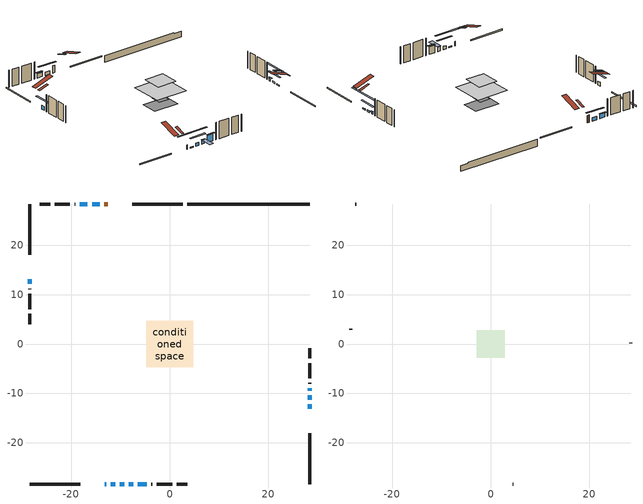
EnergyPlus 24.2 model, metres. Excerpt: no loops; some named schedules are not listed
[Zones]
conditioned space
 floor adiabatic (AdiabaticFloorConstruction): -4.73,-4.73 -4.73,4.73 4.73,4.73 4.73,-4.73 z2.74
 floor foundation (Slab1 construction): -3.71,-2.49 -3.71,2.49 3.71,2.49 3.71,-2.49 z-1.62
 floor foundation (Slab2 construction): -1.51,-1.51 -1.51,1.51 1.51,1.51 1.51,-1.51 z0
 wall outside (RimJoist1 construction): 2.67,28.39 -7.62,28.39 / -28.39,-28.39 -18.1,-28.39 / -28.39,28.39 -28.39,18.1 / 28.39,-28.39 28.39,-18.1 z0.3:0.6
 wall outside (AdiabaticWallConstruction 1): -12.59,28.39 -13.3,28.39 z0.3:2.33
 wall outside (AdiabaticWallConstruction): -13.13,-28.39 -12.92,-28.39 / -8.31,-28.39 -7.39,-28.39 / -16.69,28.39 -18.21,28.39 z0.3:1.52; 28.39,-13.13 28.39,-12.21 / -12,-28.39 -11.08,-28.39 z0.3:0.61; 28.39,-11.29 28.39,-10.37 z0.3:0.76; -14.23,28.39 -15.76,28.39 / -10.15,-28.39 -9.24,-28.39 z0.3:1.22; -28.39,13.13 -28.39,12.17 z0.3:1.33; 28.39,-9.45 28.39,-8.98 z0.3:0.91; -6.47,-28.39 -4.64,-28.39 z0.3:2.43
 wall outside (Wall1 construction): -19.14,28.39 -19.3,28.39 / -3.71,-28.39 -3.55,-28.39 / -28.39,11.24 -28.39,11.08 / 28.39,-8.06 28.39,-7.89 z0.3:5.18
 wall outside (Wall2 construction): -20.23,28.39 -23.34,28.39 / -2.62,-28.39 0.49,-28.39 / -28.39,10.15 -28.39,7.04 / 28.39,-6.97 28.39,-3.86 z0.3:5.18
 wall outside (Wall3 construction): -24.27,28.39 -26.38,28.39 / 1.42,-28.39 3.53,-28.39 / -28.39,6.11 -28.39,4 / 28.39,-2.93 28.39,-0.82 z0.3:5.18
 wall foundation (FoundationWall1 construction): 3.6,28.39,-1.62 3.6,28.39,0.3 25.91,28.39,0.3 25.91,28.39,0.08 28.39,28.39,0.08 28.39,28.39,-1.62
 window (WindowConstruction 8): -13.13,-28.39 -12.93,-28.39 z0.3:1.52
 window (WindowConstruction 9): 28.39,-13.13 28.39,-12.22 z0.3:0.6
 window (WindowConstruction 10): -12,-28.39 -11.08,-28.39 z0.3:0.6
 window (WindowConstruction): 28.39,-11.29 28.39,-10.37 z0.3:0.76
 window (WindowConstruction 1): -14.23,28.39 -15.76,28.39 z0.3:1.21
 window (WindowConstruction 2): -10.15,-28.39 -9.24,-28.39 z0.3:1.21
 window (WindowConstruction 3): -8.31,-28.39 -7.4,-28.39 z0.3:1.52
 window (WindowConstruction 4): -28.39,13.13 -28.39,12.17 z0.3:1.33
 window (WindowConstruction 5): 28.39,-9.44 28.39,-8.99 z0.3:0.91
 window (WindowConstruction 6): -16.69,28.39 -18.21,28.39 z0.3:1.52
 window (WindowConstruction 7): -6.47,-28.39 -4.64,-28.39 z0.3:2.43
 door (Door): -12.59,28.39 -13.3,28.39 z0.3:2.33
 ceiling adiabatic (AdiabaticFloorConstruction): 4.73,-4.73 4.73,4.73 -4.73,4.73 -4.73,-4.73 z2.74
 roof outside (Roof2 construction): -11.66,28.39,5.18 -11.66,25.63,6.1 -10.93,25.63,6.1 -10.93,28.39,5.18; -14.06,-28.39,5.18 -14.06,-25.63,6.1 -14.79,-25.63,6.1 -14.79,-28.39,5.18; -28.39,14.06,5.18 -25.63,14.06,6.1 -25.63,14.79,6.1 -28.39,14.79,5.18; 28.39,-14.06,5.18 25.63,-14.06,6.1 25.63,-14.79,6.1 28.39,-14.79,5.18
attic - vented
 floor to conditioned space (Floor1 construction Reversed): -2.83,-2.83 -2.83,2.83 2.83,2.83 2.83,-2.83 z5.18
 wall outside (Wall4 construction): -27.31,28.39 -27.46,28.39 / 4.46,-28.39 4.61,-28.39 / -28.39,3.07 -28.39,2.92 / 28.39,0.11 28.39,0.26 z0.3:5.18
 roof outside (Roof1 construction): -10,28.39,5.18 -10,22.87,7.02 -8.55,22.87,7.02 -8.55,28.39,5.18; -15.72,-28.39,5.18 -15.72,-22.87,7.02 -17.17,-22.87,7.02 -17.17,-28.39,5.18; -28.39,15.72,5.18 -22.87,15.72,7.02 -22.87,17.17,7.02 -28.39,17.17,5.18; 28.39,-15.72,5.18 22.87,-15.72,7.02 22.87,-17.17,7.02 28.39,-17.17,5.18
shading: 28.39,-7.96 28.39,-17.39 28.8,-17.39 28.8,-7.96 z4.87; -6.82,-28.39 -16.26,-28.39 -16.26,-28.8 -6.82,-28.8 z4.87; 28.39,-8.34 28.39,-13.32 28.8,-13.32 28.8,-8.34 z2.79; -17.79,28.39 -12.2,28.39 -12.2,28.8 -17.79,28.8 z3.24; -7.21,-28.39 -12.18,-28.39 -12.18,-28.8 -7.21,-28.8 z3.24; -7.25,-28.39 -8.46,-28.39 -8.46,-32.05 -7.25,-32.05 z1.67; -28.39,10.14 -28.39,15.16 -28.8,15.16 -28.8,10.14 z3.36; 28.39,-8.79 28.39,-9.65 28.8,-9.65 28.8,-8.79 z1.11; -18.41,28.39 -16.48,28.39 -16.48,28.8 -18.41,28.8 z1.72; -4.44,-28.39 -6.67,-28.39 -6.67,-28.8 -4.44,-28.8 z2.63
[Building]
Building 1: Terrain=Suburbs
[Site:Location]
Toronto City Centre_ON: Latitude {deg}=43.63; Longitude {deg}=-79.39; Time Zone {hr}=-5; Elevation {m}=77; Keep Site Location Information=Yes
[Site:GroundTemperature:Shallow]
5.01852, 3.26908, 3.12898, 3.95918, 7.29196, 10.6092, 13.4851, 15.3069, 15.4617, 13.9799, 11.1774, 7.9619
[Site:WaterMainsTemperature]
Calculation Method=Schedule; Temperature Schedule=mains temperature schedule
[Material] Roughness=Rough; Thermal Absorptance=0.9
Name | Thickness {m} | Conductivity {W/m-K} | Density {kg/m3} | Specific Heat {J/kg-K} | Solar Absorptance | Visible Absorptance
asphalt or fiberglass shingles | 0.00635 | 0.162714 | 1121.4 | 1465.45 | 0.95 | 0.95
ceiling loosefill ins | 0.169333 | 0.0480833 | 16.02 | 1046.75 | 0.7 | 0.7
ceiling stud and cavity | 0.1397 | 0.084762 | 65.682 | 1177.47 | 0.7 | 0.7
concrete 4.0 in. | 0.1016 | 1.803125 | 2242.8 | 837.4 | 0.7 | 0.7
concrete 8.0 in. | 0.2032 | 1.803125 | 2242.8 | 837.4 | 0.7 | 0.7
door material | 0.04445 | 0.053851 | 512.64 | 1214.23 | 0.7 | 0.7
floor covering | 0.0127 | 0.0433444 | 54.468 | 1339.84 | 0.6 | 0.6
floor rigid ins; wall rigid ins | 0.512978 | 0.029427 | 32.04 | 1214.23 | 0.7 | 0.7
floor stud and cavity | 0.1397 | 1.75129 | 37.0049 | 1207.88 | 0.7 | 0.7
furniture material conditioned space 1 | 0.1524 | 0.115458 | 640.8 | 1214.23 | 0.6 | 0.6
gypsum board | 0.0127 | 0.160291 | 801 | 837.4 | 0.6 | 0.6
osb sheathing 0.5 in. | 0.0127 | 0.115458 | 512.64 | 1214.23 | 0.7 | 0.7
osb sheathing 0.75 in. | 0.01905 | 0.115458 | 512.64 | 1214.23 | 0.7 | 0.7
rim joist stud and cavity | 0.0508 | 0.648972 | 50.32683 | 1063.81 | 0.6 | 0.6
roof rigid ins | 0.051816 | 0.029427 | 32.04 | 1214.23 | 0.7 | 0.7
roof stud and cavity | 0.2032 | 1.70248 | 78.34581 | 1123.46 | 0.7 | 0.7
wall stud and cavity | 0.1397 | 0.117019 | 139.0536 | 1170.24 | 0.7 | 0.7
wall stud and cavity 1 | 0.1397 | 0.104393 | 139.0536 | 1170.24 | 0.7 | 0.7
wall stud and cavity 2 | 0.1397 | 0.105644 | 139.0536 | 1170.24 | 0.7 | 0.7
wall stud and cavity 3 | 0.0889 | 6.9971 | 50.32683 | 1063.81 | 0.6 | 0.6
wall stud and cavity 4 | 0.0889 | 0.380278 | 52.3479 | 1209.89 | 0.7 | 0.7
wall stud and cavity 5 | 0.0889 | 0.391764 | 83.0341 | 1211.67 | 0.7 | 0.7
wood siding | 0.0254 | 0.102417 | 544.68 | 1172.36 | 0.25 | 0.25
wood siding 1 | 0.00254 | 0.102417 | 544.68 | 1172.36 | 0.25 | 0.25
wood siding 2; wood siding 3; wood siding 4 | 0.0254 | 0.102417 | 544.68 | 1172.36 | 0.7 | 0.7
[WindowMaterial:SimpleGlazingSystem]
Name | U-Factor {W/m2-K} | Solar Heat Gain Coefficient
WindowMaterial | 3.00764 | 0.58
WindowMaterial 1 | 2.927009 | 0.66
WindowMaterial 2 | 2.95029 | 0.64
WindowMaterial 3 | 2.93609 | 0.65
WindowMaterial 4 | 2.941204 | 0.65
WindowMaterial 5 | 4.71444 | 0.62
WindowMaterial 6 | 3.58679 | 0.7
WindowMaterial 7 | 2.97187 | 0.6
WindowMaterial 8 | 3.026374 | 0.54
WindowMaterial 9 | 4.81665 | 0.58
[Construction]
AdiabaticFloorConstruction: floor stud and cavity, floor rigid ins, osb sheathing 0.75 in., floor covering
AdiabaticWallConstruction: wood siding 3, wall rigid ins, wall stud and cavity 4, gypsum board
AdiabaticWallConstruction 1: wood siding 4, wall rigid ins, wall stud and cavity 4, gypsum board
Door: door material
Floor1 construction Reversed: gypsum board, ceiling stud and cavity, ceiling loosefill ins
FoundationWall1 construction: concrete 8.0 in.
furniture construction conditioned space 1: furniture material conditioned space 1
PartitionWallConstruction: gypsum board, wall stud and cavity 5, gypsum board
RimJoist1 construction: wood siding 2, rim joist stud and cavity
Roof1 construction: asphalt or fiberglass shingles
Roof2 construction: asphalt or fiberglass shingles, roof rigid ins, osb sheathing 0.75 in., roof stud and cavity, gypsum board
Slab1 construction; Slab2 construction: concrete 4.0 in.
Wall1 construction: wood siding, osb sheathing 0.5 in., wall stud and cavity, gypsum board
Wall2 construction: wood siding, osb sheathing 0.5 in., wall stud and cavity 1, gypsum board
Wall3 construction: wood siding, osb sheathing 0.5 in., wall stud and cavity 2, gypsum board
Wall4 construction: wood siding 1, wall stud and cavity 3
WindowConstruction: WindowMaterial
WindowConstruction 1: WindowMaterial 1
WindowConstruction 10; WindowConstruction 9: WindowMaterial 9
WindowConstruction 2: WindowMaterial 2
WindowConstruction 3: WindowMaterial 3
WindowConstruction 4: WindowMaterial 4
WindowConstruction 5: WindowMaterial 5
WindowConstruction 6: WindowMaterial 6
WindowConstruction 7: WindowMaterial 7
WindowConstruction 8: WindowMaterial 8
[Zone] Multiplier=1; Part of Total Floor Area=Yes
Name | Volume {m3}
attic - vented | 9.58979
conditioned space | 275.2
[Space]
Name | Zone | Volume {m3}
attic - vented 1 | attic - vented | 9.58979
conditioned space 1 | conditioned space | 275.2
[ZoneInfiltration:EffectiveLeakageArea]
infil attic - vented 1: Zone or Space=attic - vented 1; Schedule=Always On Discrete; Effective Air Leakage Area {cm2}=1352; Stack Coefficient=0.000467057; Wind Coefficient=1.46018e-05
[ZoneMixing]
whole house fan mix: Zone or Space=attic - vented; Schedule=Always On Continuous; Design Flow Rate Calculation Method=Flow/Zone; Design Flow Rate {m3/s}=0; Source Zone or Space=conditioned space
[SurfaceProperty:ExposedFoundationPerimeter] Exposed Perimeter Calculation Method=TotalExposedPerimeter
Name | Total Exposed Perimeter {m}
Slab1 | 24.789
Slab2 | 8.534
[InternalMass] Zone or ZoneList=conditioned space; Space or SpaceList=conditioned space 1
Name | Construction | Surface Area {m2}
furniture mass conditioned space 1 | furniture construction conditioned space 1 | 54.1679
partition wall mass | PartitionWallConstruction | 135.42
[Lights]
interior lighting: Zone or ZoneList or Space or SpaceList=conditioned space 1; Schedule=interior lighting schedule; Design Level Calculation Method=LightingLevel; Lighting Level {W}=343.2; Return Air Fraction=0; Fraction Radiant=0.6; Fraction Visible=0.2; Fraction Replaceable=1
[People]
occupants: Zone or ZoneList or Space or SpaceList=conditioned space 1; Number of People Schedule=occupants schedule; Number of People Calculation Method=People; Number of People=3; Fraction Radiant=0.314171; Sensible Heat Fraction=0.56303; Activity Level Schedule=occupants activity schedule; Carbon Dioxide Generation Rate {m3/s-W}=0; Enable ASHRAE 55 Comfort Warnings=No; Mean Radiant Temperature Calculation Type=EnclosureAveraged
[ElectricEquipment] Zone or ZoneList or Space or SpaceList=conditioned space 1; Design Level Calculation Method=EquipmentLevel
Name | Schedule | Design Level {W} | Fraction Latent | Fraction Radiant | Fraction Lost
clothes dryer | clothes dryer schedule | 140.772 | 0.015 | 0.081 | 0.85
clothes washer | clothes washer schedule | 32.1985 | 0.03 | 0.162 | 0.7
cooking range | cooking range schedule | 215.147 | 0.08 | 0.432 | 0.2
dishwasher | dishwasher schedule | 66.8632 | 0.3 | 0.18 | 0.4
fridge | fridge schedule | 72.9452 | 0 | 0.6 | 0
mech vent bath fan 0 | mech vent bath fan 0 schedule | 43 | 0 | 0 | 1
mech vent house fan | mech vent house fan schedule | 0 | 0 | 0 | 1
mech vent house fan cfis | mech vent house fan cfis schedule | 0 | 0 | 0 | 0
misc plug loads | misc plug loads schedule | 494.7 | 0.045 | 0.513 | 0.1
whole house fan | Always On Discrete | 0 | 0 | 0 | 1
[OtherEquipment] Zone or ZoneList or Space or SpaceList=conditioned space 1; Design Level Calculation Method=EquipmentLevel
Name | Fuel Type | Schedule | Design Level {W} | Fraction Latent | Fraction Radiant | Fraction Lost
clothes dryer 1 | Electricity | clothes dryer schedule | 0 | 0.015 | 0.081 | 0.85
cooking range 1 | Electricity | cooking range schedule | 0 | 0.08 | 0.432 | 0.2
general water use latent | None | general water use schedule | 62.594 | 1 | 0 | 0
general water use sensible | None | general water use schedule | -61.6891 | 0 | 0.6 | 0
mech vent house fan latent load | None | Always On Discrete | 0 | 1 | 0 | 0
mech vent house fan sensible load | None | Always On Discrete | 0 | 0 | 0 | 0
water heater energy adjustment1 | NaturalGas | Always On Discrete | 0.01 | 0 | 0 | 1
[ZoneInfiltration:DesignFlowRate] Zone or ZoneList or Space or SpaceList=conditioned space 1; Schedule=Always On Discrete; Design Flow Rate Calculation Method=Flow/Zone; Design Flow Rate {m3/s}=0
infil flow; natural vent flow; whole house fan flow
[Foundation:Kiva] Initial Indoor Air Temperature {C}=18; Wall Depth Below Slab {m}=0.2032
Name | Wall Height Above Grade {m}
Foundation Kiva 1 | 0.299984
Foundation Kiva 2 | 0.1016
[Foundation:Kiva:Settings]
Soil Conductivity {W/m-K}=0.849921; Soil Density {kg/m3}=1842.3; Soil Specific Heat {J/kg-K}=418.7; Ground Solar Absorptivity=0.9; Ground Thermal Absorptivity=0.9; Ground Surface Roughness {m}=0.03; Far-Field Width {m}=40; Deep-Ground Boundary Condition=ZeroFlux; Deep-Ground Depth {m}=40; Minimum Cell Dimension {m}=0.2; Maximum Cell Growth Coefficient=3; Simulation Timestep=Timestep
[Exterior:Lights]
exterior lighting: Schedule=exterior lighting schedule; Design Level {W}=75.6
[Schedule:Constant]
Name | Hourly Value
Always On Continuous; mech vent house fan schedule; mech vent house fan cfis schedule; Always On Discrete | 1
occupants activity schedule | 117.228
fridge schedule | 0
[Schedule:Week:Daily]
interior lighting schedule Week Rule - Jan1-Jan27: interior lighting schedule day, interior lighting schedule day, interior lighting schedule day, interior lighting schedule day, interior lighting schedule day, interior lighting schedule day, interior lighting schedule day, interior lighting schedule default day, interior lighting schedule default day, interior lighting schedule default day, interior lighting schedule default day, interior lighting schedule default day
interior lighting schedule Week Rule - Jan28-Feb3: interior lighting schedule day, interior lighting schedule day, interior lighting schedule day, interior lighting schedule day, interior lighting schedule day 1, interior lighting schedule day 1, interior lighting schedule day 1, interior lighting schedule default day, interior lighting schedule default day, interior lighting schedule default day, interior lighting schedule default day, interior lighting schedule default day
interior lighting schedule Week Rule - Feb4-Feb24: interior lighting schedule day 1, interior lighting schedule day 1, interior lighting schedule day 1, interior lighting schedule day 1, interior lighting schedule day 1, interior lighting schedule day 1, interior lighting schedule day 1, interior lighting schedule default day, interior lighting schedule default day, interior lighting schedule default day, interior lighting schedule default day, interior lighting schedule default day
interior lighting schedule Week Rule - Feb25-Mar3: interior lighting schedule day 1, interior lighting schedule day 1, interior lighting schedule day 1, interior lighting schedule day 1, interior lighting schedule day 2, interior lighting schedule day 2, interior lighting schedule day 2, interior lighting schedule default day, interior lighting schedule default day, interior lighting schedule default day, interior lighting schedule default day, interior lighting schedule default day
interior lighting schedule Week Rule - Mar4-Mar31: interior lighting schedule day 2, interior lighting schedule day 2, interior lighting schedule day 2, interior lighting schedule day 2, interior lighting schedule day 2, interior lighting schedule day 2, interior lighting schedule day 2, interior lighting schedule default day, interior lighting schedule default day, interior lighting schedule default day, interior lighting schedule default day, interior lighting schedule default day
interior lighting schedule Week Rule - Apr1-Apr28: interior lighting schedule day 3, interior lighting schedule day 3, interior lighting schedule day 3, interior lighting schedule day 3, interior lighting schedule day 3, interior lighting schedule day 3, interior lighting schedule day 3, interior lighting schedule default day, interior lighting schedule default day, interior lighting schedule default day, interior lighting schedule default day, interior lighting schedule default day
interior lighting schedule Week Rule - Apr29-May5: interior lighting schedule day 3, interior lighting schedule day 3, interior lighting schedule day 4, interior lighting schedule day 4, interior lighting schedule day 4, interior lighting schedule day 4, interior lighting schedule day 4, interior lighting schedule default day, interior lighting schedule default day, interior lighting schedule default day, interior lighting schedule default day, interior lighting schedule default day
interior lighting schedule Week Rule - May6-May26: interior lighting schedule day 4, interior lighting schedule day 4, interior lighting schedule day 4, interior lighting schedule day 4, interior lighting schedule day 4, interior lighting schedule day 4, interior lighting schedule day 4, interior lighting schedule default day, interior lighting schedule default day, interior lighting schedule default day, interior lighting schedule default day, interior lighting schedule default day
interior lighting schedule Week Rule - May27-Jun2: interior lighting schedule day 4, interior lighting schedule day 4, interior lighting schedule day 4, interior lighting schedule day 4, interior lighting schedule day 4, interior lighting schedule day 5, interior lighting schedule day 5, interior lighting schedule default day, interior lighting schedule default day, interior lighting schedule default day, interior lighting schedule default day, interior lighting schedule default day
interior lighting schedule Week Rule - Jun3-Jun30: interior lighting schedule day 5, interior lighting schedule day 5, interior lighting schedule day 5, interior lighting schedule day 5, interior lighting schedule day 5, interior lighting schedule day 5, interior lighting schedule day 5, interior lighting schedule default day, interior lighting schedule default day, interior lighting schedule default day, interior lighting schedule default day, interior lighting schedule default day
interior lighting schedule Week Rule - Jul1-Jul28: interior lighting schedule day 6, interior lighting schedule day 6, interior lighting schedule day 6, interior lighting schedule day 6, interior lighting schedule day 6, interior lighting schedule day 6, interior lighting schedule day 6, interior lighting schedule default day, interior lighting schedule default day, interior lighting schedule default day, interior lighting schedule default day, interior lighting schedule default day
interior lighting schedule Week Rule - Jul29-Aug4: interior lighting schedule day 6, interior lighting schedule day 6, interior lighting schedule day 6, interior lighting schedule day 7, interior lighting schedule day 7, interior lighting schedule day 7, interior lighting schedule day 7, interior lighting schedule default day, interior lighting schedule default day, interior lighting schedule default day, interior lighting schedule default day, interior lighting schedule default day
interior lighting schedule Week Rule - Aug5-Aug25: interior lighting schedule day 7, interior lighting schedule day 7, interior lighting schedule day 7, interior lighting schedule day 7, interior lighting schedule day 7, interior lighting schedule day 7, interior lighting schedule day 7, interior lighting schedule default day, interior lighting schedule default day, interior lighting schedule default day, interior lighting schedule default day, interior lighting schedule default day
interior lighting schedule Week Rule - Aug26-Sep1: interior lighting schedule day 7, interior lighting schedule day 7, interior lighting schedule day 7, interior lighting schedule day 7, interior lighting schedule day 7, interior lighting schedule day 7, interior lighting schedule day 8, interior lighting schedule default day, interior lighting schedule default day, interior lighting schedule default day, interior lighting schedule default day, interior lighting schedule default day
interior lighting schedule Week Rule - Sep2-Sep29: interior lighting schedule day 8, interior lighting schedule day 8, interior lighting schedule day 8, interior lighting schedule day 8, interior lighting schedule day 8, interior lighting schedule day 8, interior lighting schedule day 8, interior lighting schedule default day, interior lighting schedule default day, interior lighting schedule default day, interior lighting schedule default day, interior lighting schedule default day
interior lighting schedule Week Rule - Sep30-Oct6: interior lighting schedule day 8, interior lighting schedule day 9, interior lighting schedule day 9, interior lighting schedule day 9, interior lighting schedule day 9, interior lighting schedule day 9, interior lighting schedule day 9, interior lighting schedule default day, interior lighting schedule default day, interior lighting schedule default day, interior lighting schedule default day, interior lighting schedule default day
interior lighting schedule Week Rule - Oct7-Oct27: interior lighting schedule day 9, interior lighting schedule day 9, interior lighting schedule day 9, interior lighting schedule day 9, interior lighting schedule day 9, interior lighting schedule day 9, interior lighting schedule day 9, interior lighting schedule default day, interior lighting schedule default day, interior lighting schedule default day, interior lighting schedule default day, interior lighting schedule default day
interior lighting schedule Week Rule - Oct28-Nov3: interior lighting schedule day 9, interior lighting schedule day 9, interior lighting schedule day 9, interior lighting schedule day 9, interior lighting schedule day 10, interior lighting schedule day 10, interior lighting schedule day 10, interior lighting schedule default day, interior lighting schedule default day, interior lighting schedule default day, interior lighting schedule default day, interior lighting schedule default day
interior lighting schedule Week Rule - Nov4-Nov24: interior lighting schedule day 10, interior lighting schedule day 10, interior lighting schedule day 10, interior lighting schedule day 10, interior lighting schedule day 10, interior lighting schedule day 10, interior lighting schedule day 10, interior lighting schedule default day, interior lighting schedule default day, interior lighting schedule default day, interior lighting schedule default day, interior lighting schedule default day
interior lighting schedule Week Rule - Nov25-Dec1: interior lighting schedule day 10, interior lighting schedule day 10, interior lighting schedule day 10, interior lighting schedule day 10, interior lighting schedule day 10, interior lighting schedule day 10, interior lighting schedule day 11, interior lighting schedule default day, interior lighting schedule default day, interior lighting schedule default day, interior lighting schedule default day, interior lighting schedule default day
interior lighting schedule Week Rule - Dec2-Dec31: interior lighting schedule day 11, interior lighting schedule day 11, interior lighting schedule day 11, interior lighting schedule day 11, interior lighting schedule day 11, interior lighting schedule day 11, interior lighting schedule day 11, interior lighting schedule default day, interior lighting schedule default day, interior lighting schedule default day, interior lighting schedule default day, interior lighting schedule default day
occupants schedule Week Rule - Jan1-Dec31: occupants schedule day, occupants schedule day, occupants schedule day, occupants schedule day, occupants schedule day, occupants schedule day, occupants schedule day, occupants schedule default day, occupants schedule default day, occupants schedule default day, occupants schedule default day, occupants schedule default day
clothes dryer schedule Week Rule - Jan1-Dec31: clothes dryer schedule day, clothes dryer schedule day, clothes dryer schedule day, clothes dryer schedule day, clothes dryer schedule day, clothes dryer schedule day, clothes dryer schedule day, clothes dryer schedule default day, clothes dryer schedule default day, clothes dryer schedule default day, clothes dryer schedule default day, clothes dryer schedule default day
clothes washer schedule Week Rule - Jan1-Dec31: clothes washer schedule day, clothes washer schedule day, clothes washer schedule day, clothes washer schedule day, clothes washer schedule day, clothes washer schedule day, clothes washer schedule day, clothes washer schedule default day, clothes washer schedule default day, clothes washer schedule default day, clothes washer schedule default day, clothes washer schedule default day
cooking range schedule Week Rule - Jan1-Dec31: cooking range schedule day, cooking range schedule day, cooking range schedule day, cooking range schedule day, cooking range schedule day, cooking range schedule day, cooking range schedule day, cooking range schedule default day, cooking range schedule default day, cooking range schedule default day, cooking range schedule default day, cooking range schedule default day
dishwasher schedule Week Rule - Jan1-Dec31: dishwasher schedule day, dishwasher schedule day, dishwasher schedule day, dishwasher schedule day, dishwasher schedule day, dishwasher schedule day, dishwasher schedule day, dishwasher schedule default day, dishwasher schedule default day, dishwasher schedule default day, dishwasher schedule default day, dishwasher schedule default day
mech vent bath fan 0 schedule Week Rule - Jan1-Dec31: mech vent bath fan 0 schedule day, mech vent bath fan 0 schedule day, mech vent bath fan 0 schedule day, mech vent bath fan 0 schedule day, mech vent bath fan 0 schedule day, mech vent bath fan 0 schedule day, mech vent bath fan 0 schedule day, mech vent bath fan 0 schedule default day, mech vent bath fan 0 schedule default day, mech vent bath fan 0 schedule default day, mech vent bath fan 0 schedule default day, mech vent bath fan 0 schedule default day
misc plug loads schedule Week Rule - Jan1-Dec31: misc plug loads schedule day, misc plug loads schedule day, misc plug loads schedule day, misc plug loads schedule day, misc plug loads schedule day, misc plug loads schedule day, misc plug loads schedule day, misc plug loads schedule default day, misc plug loads schedule default day, misc plug loads schedule default day, misc plug loads schedule default day, misc plug loads schedule default day
general water use schedule Week Rule - Jan1-Dec31: general water use schedule day, general water use schedule day, general water use schedule day, general water use schedule day, general water use schedule day, general water use schedule day, general water use schedule day, general water use schedule default day, general water use schedule default day, general water use schedule default day, general water use schedule default day, general water use schedule default day
exterior lighting schedule Week Rule - Jan1-Jan27: exterior lighting schedule day, exterior lighting schedule day, exterior lighting schedule day, exterior lighting schedule day, exterior lighting schedule day, exterior lighting schedule day, exterior lighting schedule day, exterior lighting schedule default day, exterior lighting schedule default day, exterior lighting schedule default day, exterior lighting schedule default day, exterior lighting schedule default day
exterior lighting schedule Week Rule - Jan28-Feb3: exterior lighting schedule day, exterior lighting schedule day, exterior lighting schedule day, exterior lighting schedule day, exterior lighting schedule day 1, exterior lighting schedule day 1, exterior lighting schedule day 1, exterior lighting schedule default day, exterior lighting schedule default day, exterior lighting schedule default day, exterior lighting schedule default day, exterior lighting schedule default day
exterior lighting schedule Week Rule - Feb4-Feb24: exterior lighting schedule day 1, exterior lighting schedule day 1, exterior lighting schedule day 1, exterior lighting schedule day 1, exterior lighting schedule day 1, exterior lighting schedule day 1, exterior lighting schedule day 1, exterior lighting schedule default day, exterior lighting schedule default day, exterior lighting schedule default day, exterior lighting schedule default day, exterior lighting schedule default day
exterior lighting schedule Week Rule - Feb25-Mar3: exterior lighting schedule day 1, exterior lighting schedule day 1, exterior lighting schedule day 1, exterior lighting schedule day 1, exterior lighting schedule day 2, exterior lighting schedule day 2, exterior lighting schedule day 2, exterior lighting schedule default day, exterior lighting schedule default day, exterior lighting schedule default day, exterior lighting schedule default day, exterior lighting schedule default day
exterior lighting schedule Week Rule - Mar4-Mar31: exterior lighting schedule day 2, exterior lighting schedule day 2, exterior lighting schedule day 2, exterior lighting schedule day 2, exterior lighting schedule day 2, exterior lighting schedule day 2, exterior lighting schedule day 2, exterior lighting schedule default day, exterior lighting schedule default day, exterior lighting schedule default day, exterior lighting schedule default day, exterior lighting schedule default day
exterior lighting schedule Week Rule - Apr1-Apr28: exterior lighting schedule day 3, exterior lighting schedule day 3, exterior lighting schedule day 3, exterior lighting schedule day 3, exterior lighting schedule day 3, exterior lighting schedule day 3, exterior lighting schedule day 3, exterior lighting schedule default day, exterior lighting schedule default day, exterior lighting schedule default day, exterior lighting schedule default day, exterior lighting schedule default day
exterior lighting schedule Week Rule - Apr29-May5: exterior lighting schedule day 3, exterior lighting schedule day 3, exterior lighting schedule day 4, exterior lighting schedule day 4, exterior lighting schedule day 4, exterior lighting schedule day 4, exterior lighting schedule day 4, exterior lighting schedule default day, exterior lighting schedule default day, exterior lighting schedule default day, exterior lighting schedule default day, exterior lighting schedule default day
exterior lighting schedule Week Rule - May6-May26: exterior lighting schedule day 4, exterior lighting schedule day 4, exterior lighting schedule day 4, exterior lighting schedule day 4, exterior lighting schedule day 4, exterior lighting schedule day 4, exterior lighting schedule day 4, exterior lighting schedule default day, exterior lighting schedule default day, exterior lighting schedule default day, exterior lighting schedule default day, exterior lighting schedule default day
exterior lighting schedule Week Rule - May27-Jun2: exterior lighting schedule day 4, exterior lighting schedule day 4, exterior lighting schedule day 4, exterior lighting schedule day 4, exterior lighting schedule day 4, exterior lighting schedule day 5, exterior lighting schedule day 5, exterior lighting schedule default day, exterior lighting schedule default day, exterior lighting schedule default day, exterior lighting schedule default day, exterior lighting schedule default day
exterior lighting schedule Week Rule - Jun3-Jun30: exterior lighting schedule day 5, exterior lighting schedule day 5, exterior lighting schedule day 5, exterior lighting schedule day 5, exterior lighting schedule day 5, exterior lighting schedule day 5, exterior lighting schedule day 5, exterior lighting schedule default day, exterior lighting schedule default day, exterior lighting schedule default day, exterior lighting schedule default day, exterior lighting schedule default day
exterior lighting schedule Week Rule - Jul1-Jul28: exterior lighting schedule day 6, exterior lighting schedule day 6, exterior lighting schedule day 6, exterior lighting schedule day 6, exterior lighting schedule day 6, exterior lighting schedule day 6, exterior lighting schedule day 6, exterior lighting schedule default day, exterior lighting schedule default day, exterior lighting schedule default day, exterior lighting schedule default day, exterior lighting schedule default day
exterior lighting schedule Week Rule - Jul29-Aug4: exterior lighting schedule day 6, exterior lighting schedule day 6, exterior lighting schedule day 6, exterior lighting schedule day 7, exterior lighting schedule day 7, exterior lighting schedule day 7, exterior lighting schedule day 7, exterior lighting schedule default day, exterior lighting schedule default day, exterior lighting schedule default day, exterior lighting schedule default day, exterior lighting schedule default day
exterior lighting schedule Week Rule - Aug5-Aug25: exterior lighting schedule day 7, exterior lighting schedule day 7, exterior lighting schedule day 7, exterior lighting schedule day 7, exterior lighting schedule day 7, exterior lighting schedule day 7, exterior lighting schedule day 7, exterior lighting schedule default day, exterior lighting schedule default day, exterior lighting schedule default day, exterior lighting schedule default day, exterior lighting schedule default day
exterior lighting schedule Week Rule - Aug26-Sep1: exterior lighting schedule day 7, exterior lighting schedule day 7, exterior lighting schedule day 7, exterior lighting schedule day 7, exterior lighting schedule day 7, exterior lighting schedule day 7, exterior lighting schedule day 8, exterior lighting schedule default day, exterior lighting schedule default day, exterior lighting schedule default day, exterior lighting schedule default day, exterior lighting schedule default day
exterior lighting schedule Week Rule - Sep2-Sep29: exterior lighting schedule day 8, exterior lighting schedule day 8, exterior lighting schedule day 8, exterior lighting schedule day 8, exterior lighting schedule day 8, exterior lighting schedule day 8, exterior lighting schedule day 8, exterior lighting schedule default day, exterior lighting schedule default day, exterior lighting schedule default day, exterior lighting schedule default day, exterior lighting schedule default day
exterior lighting schedule Week Rule - Sep30-Oct6: exterior lighting schedule day 8, exterior lighting schedule day 9, exterior lighting schedule day 9, exterior lighting schedule day 9, exterior lighting schedule day 9, exterior lighting schedule day 9, exterior lighting schedule day 9, exterior lighting schedule default day, exterior lighting schedule default day, exterior lighting schedule default day, exterior lighting schedule default day, exterior lighting schedule default day
exterior lighting schedule Week Rule - Oct7-Oct27: exterior lighting schedule day 9, exterior lighting schedule day 9, exterior lighting schedule day 9, exterior lighting schedule day 9, exterior lighting schedule day 9, exterior lighting schedule day 9, exterior lighting schedule day 9, exterior lighting schedule default day, exterior lighting schedule default day, exterior lighting schedule default day, exterior lighting schedule default day, exterior lighting schedule default day
exterior lighting schedule Week Rule - Oct28-Nov3: exterior lighting schedule day 9, exterior lighting schedule day 9, exterior lighting schedule day 9, exterior lighting schedule day 9, exterior lighting schedule day 10, exterior lighting schedule day 10, exterior lighting schedule day 10, exterior lighting schedule default day, exterior lighting schedule default day, exterior lighting schedule default day, exterior lighting schedule default day, exterior lighting schedule default day
exterior lighting schedule Week Rule - Nov4-Nov24: exterior lighting schedule day 10, exterior lighting schedule day 10, exterior lighting schedule day 10, exterior lighting schedule day 10, exterior lighting schedule day 10, exterior lighting schedule day 10, exterior lighting schedule day 10, exterior lighting schedule default day, exterior lighting schedule default day, exterior lighting schedule default day, exterior lighting schedule default day, exterior lighting schedule default day
[Schedule:Year]
interior lighting schedule: interior lighting schedule Week Rule - Jan1-Jan27, 1, 1, 1, 27, interior lighting schedule Week Rule - Jan28-Feb3, 1, 28, 2, 3, interior lighting schedule Week Rule - Feb4-Feb24, 2, 4, 2, 24, interior lighting schedule Week Rule - Feb25-Mar3, 2, 25, 3, 3, interior lighting schedule Week Rule - Mar4-Mar31, 3, 4, 3, 31, interior lighting schedule Week Rule - Apr1-Apr28, 4, 1, 4, 28, interior lighting schedule Week Rule - Apr29-May5, 4, 29, 5, 5, interior lighting schedule Week Rule - May6-May26, 5, 6, 5, 26, interior lighting schedule Week Rule - May27-Jun2, 5, 27, 6, 2, interior lighting schedule Week Rule - Jun3-Jun30, 6, 3, 6, 30, interior lighting schedule Week Rule - Jul1-Jul28, 7, 1, 7, 28, interior lighting schedule Week Rule - Jul29-Aug4, 7, 29, 8, 4, interior lighting schedule Week Rule - Aug5-Aug25, 8, 5, 8, 25, interior lighting schedule Week Rule - Aug26-Sep1, 8, 26, 9, 1, interior lighting schedule Week Rule - Sep2-Sep29, 9, 2, 9, 29, interior lighting schedule Week Rule - Sep30-Oct6, 9, 30, 10, 6, interior lighting schedule Week Rule - Oct7-Oct27, 10, 7, 10, 27, interior lighting schedule Week Rule - Oct28-Nov3, 10, 28, 11, 3, interior lighting schedule Week Rule - Nov4-Nov24, 11, 4, 11, 24, interior lighting schedule Week Rule - Nov25-Dec1, 11, 25, 12, 1, interior lighting schedule Week Rule - Dec2-Dec31, 12, 2, 12, 31
occupants schedule: occupants schedule Week Rule - Jan1-Dec31, 1, 1, 12, 31
clothes dryer schedule: clothes dryer schedule Week Rule - Jan1-Dec31, 1, 1, 12, 31
clothes washer schedule: clothes washer schedule Week Rule - Jan1-Dec31, 1, 1, 12, 31
cooking range schedule: cooking range schedule Week Rule - Jan1-Dec31, 1, 1, 12, 31
dishwasher schedule: dishwasher schedule Week Rule - Jan1-Dec31, 1, 1, 12, 31
mech vent bath fan 0 schedule: mech vent bath fan 0 schedule Week Rule - Jan1-Dec31, 1, 1, 12, 31
misc plug loads schedule: misc plug loads schedule Week Rule - Jan1-Dec31, 1, 1, 12, 31
general water use schedule: general water use schedule Week Rule - Jan1-Dec31, 1, 1, 12, 31
exterior lighting schedule: exterior lighting schedule Week Rule - Jan1-Jan27, 1, 1, 1, 27, exterior lighting schedule Week Rule - Jan28-Feb3, 1, 28, 2, 3, exterior lighting schedule Week Rule - Feb4-Feb24, 2, 4, 2, 24, exterior lighting schedule Week Rule - Feb25-Mar3, 2, 25, 3, 3, exterior lighting schedule Week Rule - Mar4-Mar31, 3, 4, 3, 31, exterior lighting schedule Week Rule - Apr1-Apr28, 4, 1, 4, 28, exterior lighting schedule Week Rule - Apr29-May5, 4, 29, 5, 5, exterior lighting schedule Week Rule - May6-May26, 5, 6, 5, 26, exterior lighting schedule Week Rule - May27-Jun2, 5, 27, 6, 2, exterior lighting schedule Week Rule - Jun3-Jun30, 6, 3, 6, 30, exterior lighting schedule Week Rule - Jul1-Jul28, 7, 1, 7, 28, exterior lighting schedule Week Rule - Jul29-Aug4, 7, 29, 8, 4, exterior lighting schedule Week Rule - Aug5-Aug25, 8, 5, 8, 25, exterior lighting schedule Week Rule - Aug26-Sep1, 8, 26, 9, 1, exterior lighting schedule Week Rule - Sep2-Sep29, 9, 2, 9, 29, exterior lighting schedule Week Rule - Sep30-Oct6, 9, 30, 10, 6, exterior lighting schedule Week Rule - Oct7-Oct27, 10, 7, 10, 27, exterior lighting schedule Week Rule - Oct28-Nov3, 10, 28, 11, 3, exterior lighting schedule Week Rule - Nov4-Nov24, 11, 4, 11, 24, exterior lighting schedule Week Rule - Nov25-Dec1, 11, 25, 12, 1, exterior lighting schedule Week Rule - Dec2-Dec31, 12, 2, 12, 31
[Schedule:Compact]
mains temperature schedule: Through: 01/01, For: AllDays, Until: 24:00, 8.80333, Through: 01/02, For: AllDays, Until: 24:00, 8.74333, Through: 01/03, For: AllDays, Until: 24:00, 8.68389, Through: 01/04, For: AllDays, Until: 24:00, 8.62611, Through: 01/05, For: AllDays, Until: 24:00, 8.56944, Through: 01/06, For: AllDays, Until: 24:00, 8.51389, Through: 01/07, For: AllDays, Until: 24:00, 8.45944, Through: 01/08, For: AllDays, Until: 24:00, 8.40611, Through: 01/09, For: AllDays, Until: 24:00, 8.35389, Through: 01/10, For: AllDays, Until: 24:00, 8.30278, Through: 01/11, For: AllDays, Until: 24:00, 8.25333, Through: 01/12, For: AllDays, Until: 24:00, 8.205, Through: 01/13, For: AllDays, Until: 24:00, 8.15778, Through: 01/14, For: AllDays, Until: 24:00, 8.11222, Through: 01/15, For: AllDays, Until: 24:00, 8.06778, Through: 01/16, For: AllDays, Until: 24:00, 8.02444, Through: 01/17, For: AllDays, Until: 24:00, 7.98222, Through: 01/18, For: AllDays, Until: 24:00, 7.94167, Through: 01/19, For: AllDays, Until: 24:00, 7.90222, Through: 01/20, For: AllDays, Until: 24:00, 7.86444, Through: 01/21, For: AllDays, Until: 24:00, 7.82778, Through: 01/22, For: AllDays, Until: 24:00, 7.79278, Through: 01/23, For: AllDays, Until: 24:00, 7.75889, Through: 01/24, For: AllDays, Until: 24:00, 7.72667, Through: 01/25, For: AllDays, Until: 24:00, 7.69556, Through: 01/26, For: AllDays, Until: 24:00, 7.66611, Through: 01/27, For: AllDays, Until: 24:00, 7.63778, Through: 01/28, For: AllDays, Until: 24:00, 7.61111, Through: 01/29, For: AllDays, Until: 24:00, 7.58556, Through: 01/30, For: AllDays, Until: 24:00, 7.56167, Through: 01/31, For: AllDays, Until: 24:00, 7.53944, Through: 02/01, For: AllDays, Until: 24:00, 7.51833, Through: 02/02, For: AllDays, Until: 24:00, 7.49889, Through: 02/03, For: AllDays, Until: 24:00, 7.48111, Through: 02/04, For: AllDays, Until: 24:00, 7.46444, Through: 02/05, For: AllDays, Until: 24:00, 7.44944, Through: 02/06, For: AllDays, Until: 24:00, 7.43556, Through: 02/07, For: AllDays, Until: 24:00, 7.42333, Through: 02/08, For: AllDays, Until: 24:00, 7.41278, Through: 02/09, For: AllDays, Until: 24:00, 7.40389, Through: 02/10, For: AllDays, Until: 24:00, 7.39611, Through: 02/11, For: AllDays, Until: 24:00, 7.39, Through: 02/12, For: AllDays, Until: 24:00, 7.38556, Through: 02/13, For: AllDays, Until: 24:00, 7.38222, Through: 02/14, For: AllDays, Until: 24:00, 7.38056, Through: 02/15, For: AllDays, Until: 24:00, 7.38056, Through: 02/16, For: AllDays, Until: 24:00, 7.38222, Through: 02/17, For: AllDays, Until: 24:00, 7.385, Through: 02/18, For: AllDays, Until: 24:00, 7.38944, Through: 02/19, For: AllDays, Until: 24:00, 7.395, Through: 02/20, For: AllDays, Until: 24:00, 7.40278, Through: 02/21, For: AllDays, Until: 24:00, 7.41167, Through: 02/22, For: AllDays, Until: 24:00, 7.42222, Through: 02/23, For: AllDays, Until: 24:00, 7.43389, Through: 02/24, For: AllDays, Until: 24:00, 7.44722, Through: 02/25, For: AllDays, Until: 24:00, 7.46222, Through: 02/26, For: AllDays, Until: 24:00, 7.47833, Through: 02/27, For: AllDays, Until: 24:00, 7.49611, Through: 02/28, For: AllDays, Until: 24:00, 7.51556, Through: 03/01, For: AllDays, Until: 24:00, 7.53667, Through: 03/02, For: AllDays, Until: 24:00, 7.55889, Through: 03/03, For: AllDays, Until: 24:00, 7.58222, Through: 03/04, For: AllDays, Until: 24:00, 7.60722, Through: 03/05, For: AllDays, Until: 24:00, 7.63389, Through: 03/06, For: AllDays, Until: 24:00, 7.66222, Through: 03/07, For: AllDays, Until: 24:00, 7.69111, Through: 03/08, For: AllDays, Until: 24:00, 7.72222, Through: 03/09, For: AllDays, Until: 24:00, 7.75444, Through: 03/10, For: AllDays, Until: 24:00, 7.78778, Through: 03/11, For: AllDays, Until: 24:00, 7.82278, Through: 03/12, For: AllDays, Until: 24:00, 7.85944, Through: 03/13, For: AllDays, Until: 24:00, 7.89722, Through: 03/14, For: AllDays, Until: 24:00, 7.93611, Through: 03/15, For: AllDays, Until: 24:00, 7.97667, Through: 03/16, For: AllDays, Until: 24:00, 8.01833, Through: 03/17, For: AllDays, Until: 24:00, 8.06167, Through: 03/18, For: AllDays, Until: 24:00, 8.10611, Through: 03/19, For: AllDays, Until: 24:00, 8.15167, Through: 03/20, For: AllDays, Until: 24:00, 8.19833, Through: 03/21, For: AllDays, Until: 24:00, 8.24667, Through: 03/22, For: AllDays, Until: 24:00, 8.29611, Through: 03/23, For: AllDays, Until: 24:00, 8.34667, Through: 03/24, For: AllDays, Until: 24:00, 8.39889, Through: 03/25, For: AllDays, Until: 24:00, 8.45167, Through: 03/26, For: AllDays, Until: 24:00, 8.50611, Through: 03/27, For: AllDays, Until: 24:00, 8.56167, Through: 03/28, For: AllDays, Until: 24:00, 8.61833, Through: 03/29, For: AllDays, Until: 24:00, 8.67611, Through: 03/30, For: AllDays, Until: 24:00, 8.735, Through: 03/31, For: AllDays, Until: 24:00, 8.795, Through: 04/01, For: AllDays, Until: 24:00, 8.85611, Through: 04/02, For: AllDays, Until: 24:00, 8.91833, Through: 04/03, For: AllDays, Until: 24:00, 8.98167, Through: 04/04, For: AllDays, Until: 24:00, 9.04556, Through: 04/05, For: AllDays, Until: 24:00, 9.11111, Through: 04/06, For: AllDays, Until: 24:00, 9.17722, Through: 04/07, For: AllDays, Until: 24:00, 9.24444, Through: 04/08, For: AllDays, Until: 24:00, 9.31222, Through: 04/09, For: AllDays, Until: 24:00, 9.38167, Through: 04/10, For: AllDays, Until: 24:00, 9.45167, Through: 04/11, For: AllDays, Until: 24:00, 9.52222, Through: 04/12, For: AllDays, Until: 24:00, 9.59444, Through: 04/13, For: AllDays, Until: 24:00, 9.66667, Through: 04/14, For: AllDays, Until: 24:00, 9.74, Through: 04/15, For: AllDays, Until: 24:00, 9.81444, Through: 04/16, For: AllDays, Until: 24:00, 9.88944, Through: 04/17, For: AllDays, Until: 24:00, 9.96556, Through: 04/18, For: AllDays, Until: 24:00, 10.0417, Through: 04/19, For: AllDays, Until: 24:00, 10.1189, Through: 04/20, For: AllDays, Until: 24:00, 10.1972, Through: 04/21, For: AllDays, Until: 24:00, 10.2756, Through: 04/22, For: AllDays, Until: 24:00, 10.355, Through: 04/23, For: AllDays, Until: 24:00, 10.435, Through: 04/24, For: AllDays, Until: 24:00, 10.515, Through: 04/25, For: AllDays, Until: 24:00, 10.5961, Through: 04/26, For: AllDays, Until: 24:00, 10.6778, Through: 04/27, For: AllDays, Until: 24:00, 10.76, Through: 04/28, For: AllDays, Until: 24:00, 10.8428, Through: 04/29, For: AllDays, Until: 24:00, 10.9261, Through: 04/30, For: AllDays, Until: 24:00, 11.0094, Through: 05/01, For: AllDays, Until: 24:00, 11.0933, Through: 05/02, For: AllDays, Until: 24:00, 11.1778, Through: 05/03, For: AllDays, Until: 24:00, 11.2628, Through: 05/04, For: AllDays, Until: 24:00, 11.3478, Through: 05/05, For: AllDays, Until: 24:00, 11.4333, Through: 05/06, For: AllDays, Until: 24:00, 11.5189, Through: 05/07, For: AllDays, Until: 24:00, 11.605, Through: 05/08, For: AllDays, Until: 24:00, 11.6917, Through: 05/09, For: AllDays, Until: 24:00, 11.7778, Through: 05/10, For: AllDays, Until: 24:00, 11.865, Through: 05/11, For: AllDays, Until: 24:00, 11.9517, Through: 05/12, For: AllDays, Until: 24:00, 12.0389, Through: 05/13, For: AllDays, Until: 24:00, 12.1261, Through: 05/14, For: AllDays, Until: 24:00, 12.2133, Through: 05/15, For: AllDays, Until: 24:00, 12.3006, Through: 05/16, For: AllDays, Until: 24:00, 12.3883, Through: 05/17, For: AllDays, Until: 24:00, 12.4756, Through: 05/18, For: AllDays, Until: 24:00, 12.5628, Through: 05/19, For: AllDays, Until: 24:00, 12.6506, Through: 05/20, For: AllDays, Until: 24:00, 12.7378, Through: 05/21, For: AllDays, Until: 24:00, 12.825, Through: 05/22, For: AllDays, Until: 24:00, 12.9122, Through: 05/23, For: AllDays, Until: 24:00, 12.9994, Through: 05/24, For: AllDays, Until: 24:00, 13.0861, Through: 05/25, For: AllDays, Until: 24:00, 13.1728, Through: 05/26, For: AllDays, Until: 24:00, 13.2594, Through: 05/27, For: AllDays, Until: 24:00, 13.3456, Through: 05/28, For: AllDays, Until: 24:00, 13.4317, Through: 05/29, For: AllDays, Until: 24:00, 13.5172, Through: 05/30, For: AllDays, Until: 24:00, 13.6028, Through: 05/31, For: AllDays, Until: 24:00, 13.6878, Through: 06/01, For: AllDays, Until: 24:00, 13.7722, Through: 06/02, For: AllDays, Until: 24:00, 13.8567, Through: 06/03, For: AllDays, Until: 24:00, 13.9406, Through: 06/04, For: AllDays, Until: 24:00, 14.0239, Through: 06/05, For: AllDays, Until: 24:00, 14.1067, Through: 06/06, For: AllDays, Until: 24:00, 14.1894, Through: 06/07, For: AllDays, Until: 24:00, 14.2711, Through: 06/08, For: AllDays, Until: 24:00, 14.3528, Through: 06/09, For: AllDays, Until: 24:00, 14.4339, Through: 06/10, For: AllDays, Until: 24:00, 14.5139, Through: 06/11, For: AllDays, Until: 24:00, 14.5939, Through: 06/12, For: AllDays, Until: 24:00, 14.6728, Through: 06/13, For: AllDays, Until: 24:00, 14.7511, Through: 06/14, For: AllDays, Until: 24:00, 14.8289, Through: 06/15, For: AllDays, Until: 24:00, 14.9061, Through: 06/16, For: AllDays, Until: 24:00, 14.9822, Through: 06/17, For: AllDays, Until: 24:00, 15.0578, Through: 06/18, For: AllDays, Until: 24:00, 15.1328, Through: 06/19, For: AllDays, Until: 24:00, 15.2067, Through: 06/20, For: AllDays, Until: 24:00, 15.28, Through: 06/21, For: AllDays, Until: 24:00, 15.3522, Through: 06/22, For: AllDays, Until: 24:00, 15.4239, Through: 06/23, For: AllDays, Until: 24:00, 15.4944, Through: 06/24, For: AllDays, Until: 24:00, 15.5639, Through: 06/25, For: AllDays, Until: 24:00, 15.6328, Through: 06/26, For: AllDays, Until: 24:00, 15.7006, Through: 06/27, For: AllDays, Until: 24:00, 15.7678, Through: 06/28, For: AllDays, Until: 24:00, 15.8333, Through: 06/29, For: AllDays, Until: 24:00, 15.8983, Through: 06/30, For: AllDays, Until: 24:00, 15.9622, Through: 07/01, For: AllDays, Until: 24:00, 16.025, Through: 07/02, For: AllDays, Until: 24:00, 16.0872, Through: 07/03, For: AllDays, Until: 24:00, 16.1478, Through: 07/04, For: AllDays, Until: 24:00, 16.2072, Through: 07/05, For: AllDays, Until: 24:00, 16.2661, Through: 07/06, For: AllDays, Until: 24:00, 16.3233, Through: 07/07, For: AllDays, Until: 24:00, 16.3794, Through: 07/08, For: AllDays, Until: 24:00, 16.435, Through: 07/09, For: AllDays, Until: 24:00, 16.4889, Through: 07/10, For: AllDays, Until: 24:00, 16.5417, Through: 07/11, For: AllDays, Until: 24:00, 16.5928, Through: 07/12, For: AllDays, Until: 24:00, 16.6433, Through: 07/13, For: AllDays, Until: 24:00, 16.6922, Through: 07/14, For: AllDays, Until: 24:00, 16.74, Through: 07/15, For: AllDays, Until: 24:00, 16.7867, Through: 07/16, For: AllDays, Until: 24:00, 16.8322, Through: 07/17, For: AllDays, Until: 24:00, 16.8761, Through: 07/18, For: AllDays, Until: 24:00, 16.9189, Through: 07/19, For: AllDays, Until: 24:00, 16.96, Through: 07/20, For: AllDays, Until: 24:00, 17, Through: 07/21, For: AllDays, Until: 24:00, 17.0389, Through: 07/22, For: AllDays, Until: 24:00, 17.0761, Through: 07/23, For: AllDays, Until: 24:00, 17.1122, Through: 07/24, For: AllDays, Until: 24:00, 17.1467, Through: 07/25, For: AllDays, Until: 24:00, 17.18, Through: 07/26, For: AllDays, Until: 24:00, 17.2117, Through: 07/27, For: AllDays, Until: 24:00, 17.2422, Through: 07/28, For: AllDays, Until: 24:00, 17.2711, Through: 07/29, For: AllDays, Until: 24:00, 17.2983, Through: 07/30, For: AllDays, Until: 24:00, 17.3244, Through: 07/31, For: AllDays, Until: 24:00, 17.3494, Through: 08/01, For: AllDays, Until: 24:00, 17.3728, Through: 08/02, For: AllDays, Until: 24:00, 17.3944, Through: 08/03, For: AllDays, Until: 24:00, 17.4144, Through: 08/04, For: AllDays, Until: 24:00, 17.4333, Through: 08/05, For: AllDays, Until: 24:00, 17.4506, Through: 08/06, For: AllDays, Until: 24:00, 17.4667, Through: 08/07, For: AllDays, Until: 24:00, 17.4811, Through: 08/08, For: AllDays, Until: 24:00, 17.4939, Through: 08/09, For: AllDays, Until: 24:00, 17.5056, Through: 08/10, For: AllDays, Until: 24:00, 17.5156, Through: 08/11, For: AllDays, Until: 24:00, 17.5239, Through: 08/12, For: AllDays, Until: 24:00, 17.5311, Through: 08/13, For: AllDays, Until: 24:00, 17.5361, Through: 08/14, For: AllDays, Until: 24:00, 17.54, Through: 08/15, For: AllDays, Until: 24:00, 17.5428, Through: 08/16, For: AllDays, Until: 24:00, 17.5439, Through: 08/17, For: AllDays, Until: 24:00, 17.5433, Through: 08/18, For: AllDays, Until: 24:00, 17.5411, Through: 08/19, For: AllDays, Until: 24:00, 17.5372, Through: 08/20, For: AllDays, Until: 24:00, 17.5322, Through: 08/21, For: AllDays, Until: 24:00, 17.5256, Through: 08/22, For: AllDays, Until: 24:00, 17.5178, Through: 08/23, For: AllDays, Until: 24:00, 17.5083, Through: 08/24, For: AllDays, Until: 24:00, 17.4972, Through: 08/25, For: AllDays, Until: 24:00, 17.4844, Through: 08/26, For: AllDays, Until: 24:00, 17.4706, Through: 08/27, For: AllDays, Until: 24:00, 17.455, Through: 08/28, For: AllDays, Until: 24:00, 17.4378, Through: 08/29, For: AllDays, Until: 24:00, 17.4194, Through: 08/30, For: AllDays, Until: 24:00, 17.3994, Through: 08/31, For: AllDays, Until: 24:00, 17.3778, Through: 09/01, For: AllDays, Until: 24:00, 17.355, Through: 09/02, For: AllDays, Until: 24:00, 17.3311, Through: 09/03, For: AllDays, Until: 24:00, 17.305, Through: 09/04, For: AllDays, Until: 24:00, 17.2778, Through: 09/05, For: AllDays, Until: 24:00, 17.2494, Through: 09/06, For: AllDays, Until: 24:00, 17.2194, Through: 09/07, For: AllDays, Until: 24:00, 17.1878, Through: 09/08, For: AllDays, Until: 24:00, 17.155, Through: 09/09, For: AllDays, Until: 24:00, 17.1206, Through: 09/10, For: AllDays, Until: 24:00, 17.085, Through: 09/11, For: AllDays, Until: 24:00, 17.0483, Through: 09/12, For: AllDays, Until: 24:00, 17.01, Through: 09/13, For: AllDays, Until: 24:00, 16.97, Through: 09/14, For: AllDays, Until: 24:00, 16.9289, Through: 09/15, For: AllDays, Until: 24:00, 16.8867, Through: 09/16, For: AllDays, Until: 24:00, 16.8428, Through: 09/17, For: AllDays, Until: 24:00, 16.7983, Through: 09/18, For: AllDays, Until: 24:00, 16.7517, Through: 09/19, For: AllDays, Until: 24:00, 16.7044, Through: 09/20, For: AllDays, Until: 24:00, 16.6556, Through: 09/21, For: AllDays, Until: 24:00, 16.6056, Through: 09/22, For: AllDays, Until: 24:00, 16.5544, Through: 09/23, For: AllDays, Until: 24:00, 16.5017, Through: 09/24, For: AllDays, Until: 24:00, 16.4483, Through: 09/25, For: AllDays, Until: 24:00, 16.3933, Through: 09/26, For: AllDays, Until: 24:00, 16.3372, Through: 09/27, For: AllDays, Until: 24:00, 16.2806, Through: 09/28, For: AllDays, Until: 24:00, 16.2222, Through: 09/29, For: AllDays, Until: 24:00, 16.1628, Through: 09/30, For: AllDays, Until: 24:00, 16.1022, Through: 10/01, For: AllDays, Until: 24:00, 16.0406, Through: 10/02, For: AllDays, Until: 24:00, 15.9778, Through: 10/03, For: AllDays, Until: 24:00, 15.9144, Through: 10/04, For: AllDays, Until: 24:00, 15.8494, Through: 10/05, For: AllDays, Until: 24:00, 15.7839, Through: 10/06, For: AllDays, Until: 24:00, 15.7172, Through: 10/07, For: AllDays, Until: 24:00, 15.6494, Through: 10/08, For: AllDays, Until: 24:00, 15.5811, Through: 10/09, For: AllDays, Until: 24:00, 15.5117, Through: 10/10, For: AllDays, Until: 24:00, 15.4411, Through: 10/11, For: AllDays, Until: 24:00, 15.37, Through: 10/12, For: AllDays, Until: 24:00, 15.2978, Through: 10/13, For: AllDays, Until: 24:00, 15.225, Through: 10/14, For: AllDays, Until: 24:00, 15.1511, Through: 10/15, For: AllDays, Until: 24:00, 15.0767, Through: 10/16, For: AllDays, Until: 24:00, 15.0011, Through: 10/17, For: AllDays, Until: 24:00, 14.925, Through: 10/18, For: AllDays, Until: 24:00, 14.8483, Through: 10/19, For: AllDays, Until: 24:00, 14.7706, Through: 10/20, For: AllDays, Until: 24:00, 14.6922, Through: 10/21, For: AllDays, Until: 24:00, 14.6133, Through: 10/22, For: AllDays, Until: 24:00, 14.5339, Through: 10/23, For: AllDays, Until: 24:00, 14.4539, Through: 10/24, For: AllDays, Until: 24:00, 14.3728, Through: 10/25, For: AllDays, Until: 24:00, 14.2917, Through: 10/26, For: AllDays, Until: 24:00, 14.21, Through: 10/27, For: AllDays, Until: 24:00, 14.1272, Through: 10/28, For: AllDays, Until: 24:00, 14.0444, Through: 10/29, For: AllDays, Until: 24:00, 13.9611, Through: 10/30, For: AllDays, Until: 24:00, 13.8772, Through: 10/31, For: AllDays, Until: 24:00, 13.7933, Through: 11/01, For: AllDays, Until: 24:00, 13.7089, Through: 11/02, For: AllDays, Until: 24:00, 13.6239, Through: 11/03, For: AllDays, Until: 24:00, 13.5383, Through: 11/04, For: AllDays, Until: 24:00, 13.4528, Through: 11/05, For: AllDays, Until: 24:00, 13.3667, Through: 11/06, For: AllDays, Until: 24:00, 13.2806, Through: 11/07, For: AllDays, Until: 24:00, 13.1944, Through: 11/08, For: AllDays, Until: 24:00, 13.1078, Through: 11/09, For: AllDays, Until: 24:00, 13.0206, Through: 11/10, For: AllDays, Until: 24:00, 12.9339, Through: 11/11, For: AllDays, Until: 24:00, 12.8467, Through: 11/12, For: AllDays, Until: 24:00, 12.7594, Through: 11/13, For: AllDays, Until: 24:00, 12.6722, Through: 11/14, For: AllDays, Until: 24:00, 12.5844, Through: 11/15, For: AllDays, Until: 24:00, 12.4972, Through: 11/16, For: AllDays, Until: 24:00, 12.41, Through: 11/17, For: AllDays, Until: 24:00, 12.3222, Through: 11/18, For: AllDays, Until: 24:00, 12.235, Through: 11/19, For: AllDays, Until: 24:00, 12.1478, Through: 11/20, For: AllDays, Until: 24:00, 12.0606, Through: 11/21, For: AllDays, Until: 24:00, 11.9733, Through: 11/22, For: AllDays, Until: 24:00, 11.8861, Through: 11/23, For: AllDays, Until: 24:00, 11.7994, Through: 11/24, For: AllDays, Until: 24:00, 11.7128, Through: 11/25, For: AllDays, Until: 24:00, 11.6267, Through: 11/26, For: AllDays, Until: 24:00, 11.5406, Through: 11/27, For: AllDays, Until: 24:00, 11.4544, Through: 11/28, For: AllDays, Until: 24:00, 11.3689, Through: 11/29, For: AllDays, Until: 24:00, 11.2839, Through: 11/30, For: AllDays, Until: 24:00, 11.1989, Through: 12/01, For: AllDays, Until: 24:00, 11.1144, Through: 12/02, For: AllDays, Until: 24:00, 11.03, Through: 12/03, For: AllDays, Until: 24:00, 10.9467, Through: 12/04, For: AllDays, Until: 24:00, 10.8633, Through: 12/05, For: AllDays, Until: 24:00, 10.7806, Through: 12/06, For: AllDays, Until: 24:00, 10.6983, Through: 12/07, For: AllDays, Until: 24:00, 10.6167, Through: 12/08, For: AllDays, Until: 24:00, 10.5356, Through: 12/09, For: AllDays, Until: 24:00, 10.4544, Through: 12/10, For: AllDays, Until: 24:00, 10.3744, Through: 12/11, For: AllDays, Until: 24:00, 10.295, Through: 12/12, For: AllDays, Until: 24:00, 10.2167, Through: 12/13, For: AllDays, Until: 24:00, 10.1383, Through: 12/14, For: AllDays, Until: 24:00, 10.0611, Through: 12/15, For: AllDays, Until: 24:00, 9.98444, Through: 12/16, For: AllDays, Until: 24:00, 9.90833, Through: 12/17, For: AllDays, Until: 24:00, 9.83278, Through: 12/18, For: AllDays, Until: 24:00, 9.75833, Through: 12/19, For: AllDays, Until: 24:00, 9.685, Through: 12/20, For: AllDays, Until: 24:00, 9.61222, Through: 12/21, For: AllDays, Until: 24:00, 9.54, Through: 12/22, For: AllDays, Until: 24:00, 9.46889, Through: 12/23, For: AllDays, Until: 24:00, 9.39889, Through: 12/24, For: AllDays, Until: 24:00, 9.32944, Through: 12/25, For: AllDays, Until: 24:00, 9.26111, Through: 12/26, For: AllDays, Until: 24:00, 9.19389, Through: 12/27, For: AllDays, Until: 24:00, 9.12722, Through: 12/28, For: AllDays, Until: 24:00, 9.06167, Through: 12/29, For: AllDays, Until: 24:00, 8.99722, Through: 12/30, For: AllDays, Until: 24:00, 8.93389, Through: 12/31, For: AllDays, Until: 24:00, 8.87111
